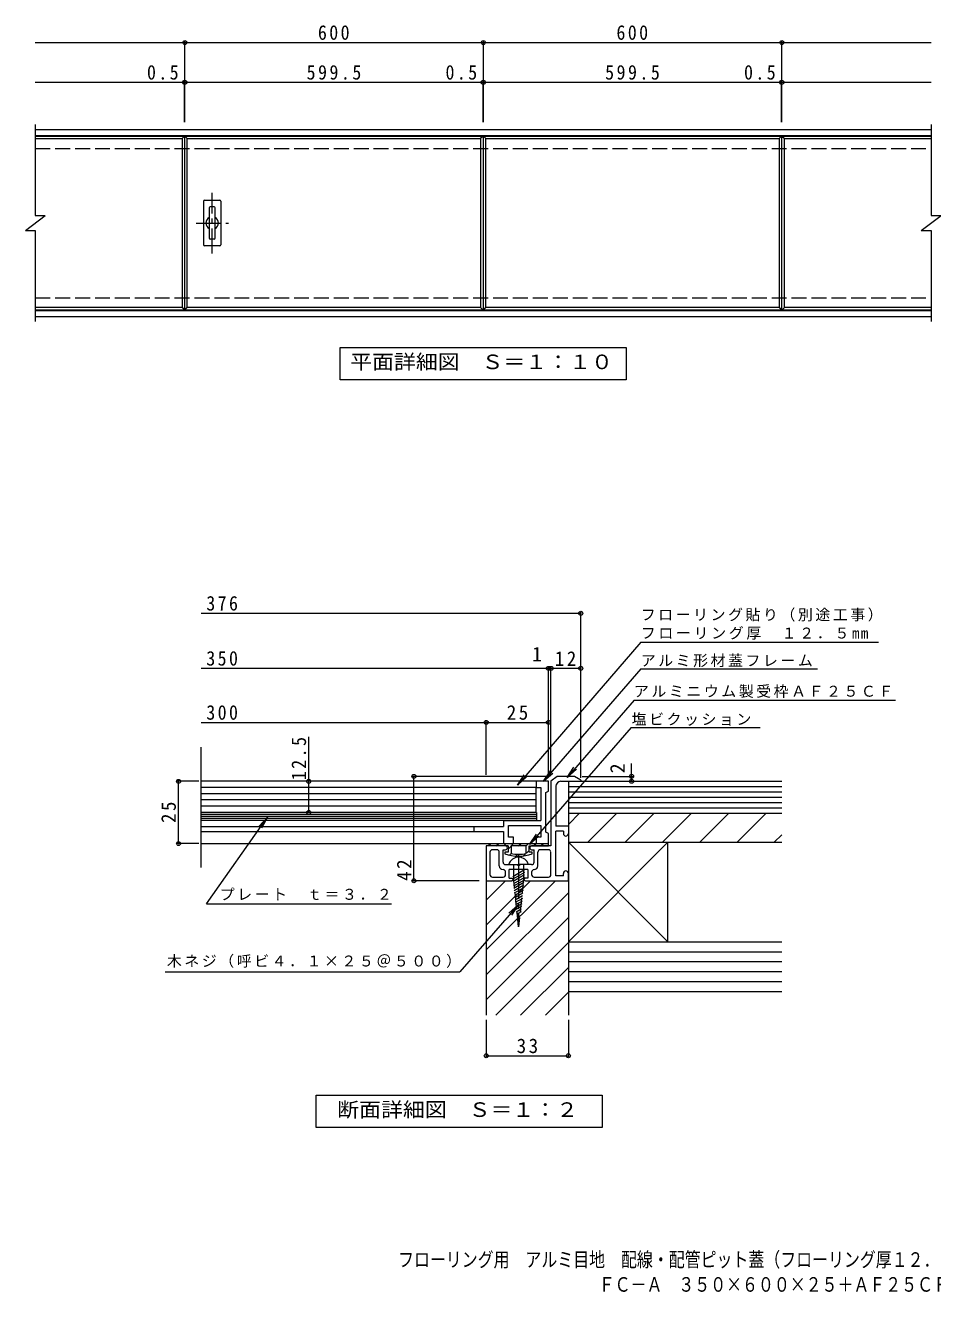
# Model space of a CAD drawing. Units: millimetres, scale not verified, with parts at other scales. Extents: x -1598 to 1548, y -1373 to 1196.
# Drawn here: x -1598 to 225, y -1373 to 1176 of the extents above; entities that cross this region are included whole.
import ezdxf
from ezdxf.enums import TextEntityAlignment as Align

# ---------------------------------------------------------------- set-up
doc = ezdxf.new("R2010")
doc.units = ezdxf.units.MM
doc.header["$LTSCALE"] = 10
doc.header["$PDMODE"] = 32
doc.header["$PDSIZE"] = 8
for name, pattern in [('CHAIN1', [8, 5, -1, 1, -1]), ('CHAIN2', [12, 9, -1, 1, -1]), ('DASHED3', [4, 3, -1])]:
    doc.linetypes.add(name, pattern=pattern)
for name, color, linetype, lineweight in [('C-1', 2, 'Continuous', 9), ('C-2', 3, 'Continuous', 9), ('C-4', 7, 'Continuous', 9), ('C-5', 7, 'Continuous', 9), ('C-A', 3, 'Continuous', 9), ('D-1', 2, 'Continuous', 9), ('D-2', 3, 'Continuous', 9), ('D-4', 7, 'Continuous', 9), ('D-5', 7, 'Continuous', 9), ('D-6', 6, 'Continuous', 9), ('D-9', 3, 'Continuous', 9), ('D-A', 2, 'Continuous', 9)]:
    doc.layers.add(name, color=color, linetype=linetype, lineweight=lineweight)
doc.layers.add('F-5_F-5ﾚｲﾔ', color=2, linetype='Continuous')
doc.styles.add('ＭＳ ゴシック', font='')
doc.styles.get('ＭＳ ゴシック').set_extended_font_data('MS Gothic')

msp = doc.modelspace()

# ---------------------------------------------------------------- linework, layer by layer
at = {"layer": 'C-1'}
for p, q in [((-1578, 967.05), (222.5, 967.05)), ((-1578, 955.05), (222.5, 955.05)), ((-1578, 603.05), (222.5, 603.05)), ((-1578, 591.05), (222.5, 591.05))]:
    msp.add_line(p, q, dxfattribs=at)
at = {"layer": 'C-1', "linetype": 'DASHED3'}
for p, q in [((-1578, 929.05), (222.5, 929.05)), ((-1578, 629.05), (222.5, 629.05))]:
    msp.add_line(p, q, dxfattribs=at)
at = {"layer": 'C-2'}
for p, q in [((-1578, 977.05), (-1578, 794.05)), ((222.5, 977.05), (222.5, 794.05)), ((-1578, 954.05), (-1278, 954.05)), ((-1578, 949.05), (-1283, 949.05)), ((-1278, 954.05), (-1283, 949.05)), ((-1283, 949.05), (-1283, 609.05)), ((-1278, 954.05), (-1278, 604.05)), ((-1277.5, 954.05), (-1272.5, 949.05)), ((-678, 954.05), (-683, 949.05)), ((-677.5, 954.05), (-672.5, 949.05)), ((-78, 954.05), (-83, 949.05)), ((-77.5, 604.05), (-77.5, 954.05)), ((-77.5, 954.05), (-72.5, 949.05)), ((-77.5, 954.05), (222.5, 954.05)), ((-72.5, 609.05), (-72.5, 949.05)), ((-72.5, 949.05), (222.5, 949.05)), ((-1598, 764.05), (-1558, 794.05)), ((-1578, 794.05), (-1558, 794.05)), ((202.5, 764.05), (242.5, 794.05)), ((222.5, 794.05), (242.5, 794.05)), ((-1598, 764.05), (-1578, 764.05)), ((-1578, 764.05), (-1578, 581.05)), ((202.5, 764.05), (222.5, 764.05)), ((222.5, 764.05), (222.5, 581.05)), ((-1283, 609.05), (-1578, 609.05)), ((-1278, 604.05), (-1578, 604.05)), ((-1283, 609.05), (-1278, 604.05)), ((-1277.5, 604.05), (-1272.5, 609.05)), ((-678, 604.05), (-1277.5, 604.05)), ((-683, 609.05), (-1272.5, 609.05)), ((-683, 609.05), (-678, 604.05)), ((-677.5, 604.05), (-672.5, 609.05)), ((-78, 604.05), (-677.5, 604.05)), ((-83, 609.05), (-672.5, 609.05)), ((-83, 609.05), (-78, 604.05)), ((-77.5, 604.05), (-72.5, 609.05)), ((222.5, 604.05), (-77.5, 604.05)), ((222.5, 609.05), (-72.5, 609.05))]:
    msp.add_line(p, q, dxfattribs=at)
for points in [[(-1277.5, 604.05), (-1277.5, 954.05), (-678, 954.05), (-678, 604.05)], [(-1272.5, 609.05), (-1272.5, 949.05), (-683, 949.05), (-683, 609.05)], [(-677.5, 604.05), (-677.5, 954.05), (-78, 954.05), (-78, 604.05)], [(-672.5, 609.05), (-672.5, 949.05), (-83, 949.05), (-83, 609.05)]]:
    msp.add_lwpolyline(points, dxfattribs=at)
at = {"layer": 'C-4'}
for p, q in [((-1578, 1142.05), (222.5, 1142.05)), ((-1277.5, 982.05), (-1277.5, 1145.05)), ((-677.5, 982.05), (-677.5, 1145.05)), ((-77.5, 982.05), (-77.5, 1145.05)), ((-1578, 1062.05), (222.5, 1062.05)), ((-1278, 982.05), (-1278, 1065.05)), ((-678, 982.05), (-678, 1065.05)), ((-78, 982.05), (-78, 1065.05))]:
    msp.add_line(p, q, dxfattribs=at)
for p in [(-1277.5, 1142.05), (-677.5, 1142.05), (-77.5, 1142.05), (-1278, 1062.05), (-1277.5, 1062.05), (-678, 1062.05), (-677.5, 1062.05), (-78, 1062.05), (-77.5, 1062.05)]:
    msp.add_point(p, dxfattribs=at)
at = {"layer": 'C-5'}
msp.add_lwpolyline([(-965.25, 464.05), (-965.25, 529.05), (-390.25, 529.05), (-390.25, 464.05)], close=True, dxfattribs=at)
at = {"layer": 'C-A'}
for p, q in [((-1240, 823.05), (-1240, 735.05)), ((-1238, 825.05), (-1207, 825.05)), ((-1205, 823.05), (-1205, 735.05)), ((-1228.6, 809.45), (-1228.6, 748.65)), ((-1218.6, 811.65), (-1226.4, 811.65)), ((-1216.4, 748.65), (-1216.4, 809.45)), ((-1218.6, 746.45), (-1226.4, 746.45)), ((-1207, 733.05), (-1238, 733.05))]:
    msp.add_line(p, q, dxfattribs=at)
at = {"layer": 'C-A', "linetype": 'CHAIN1'}
for p, q in [((-1222.5, 718.05), (-1222.5, 840.05)), ((-1255, 779.05), (-1190, 779.05))]:
    msp.add_line(p, q, dxfattribs=at)
at = {"layer": 'C-A'}
for centre, radius, start, end in [((-1238, 823.05), 2, 90, 180), ((-1207, 823.05), 2, 0, 90), ((-1226.4, 809.45), 2.2, 90, 180), ((-1218.6, 809.45), 2.2, 0, 90), ((-1222.5, 779.05), 12.5, 119.20927, 240.79073), ((-1222.5, 779.05), 12.5, 299.20914, 60.79086), ((-1226.4, 748.65), 2.2, 180, 270), ((-1218.6, 748.65), 2.2, 270, 0), ((-1238, 735.05), 2, 180, 270), ((-1207, 735.05), 2, 270, 0)]:
    msp.add_arc(centre, radius, start, end, dxfattribs=at)
at = {"layer": 'D-1'}
for p, q in [((-529.19, -333.25), (-541.68, -343.25)), ((-541.68, -343.25), (-541.68, -473.25)), ((-531.68, -353.25), (-531.68, -433.25)), ((-494.18, -333.25), (-529.19, -333.25)), ((-521.69, -343.25), (-481.68, -343.25)), ((-481.68, -340.75), (-494.18, -333.25)), ((-481.68, -340.75), (-481.68, -343.25)), ((-506.68, -433.25), (-531.68, -433.25)), ((-506.68, -433.25), (-506.68, -448.25)), ((-531.68, -533.25), (-531.68, -443.25)), ((-516.68, -443.25), (-531.68, -443.25)), ((-516.68, -443.25), (-516.68, -448.25)), ((-671.69, -473.25), (-671.69, -543.25)), ((-632.94, -473.25), (-671.69, -473.25)), ((-650.43, -480.75), (-659.19, -480.75)), ((-637.93, -480.75), (-632.94, -480.75)), ((-637.93, -505.75), (-637.93, -480.75)), ((-541.68, -473.25), (-580.43, -473.25)), ((-580.43, -480.75), (-575.43, -480.75)), ((-575.43, -505.75), (-575.43, -480.75)), ((-546.69, -480.75), (-562.93, -480.75)), ((-664.18, -485.75), (-664.18, -530.75)), ((-645.43, -513.25), (-645.43, -485.75)), ((-567.93, -513.25), (-567.93, -485.75)), ((-541.68, -530.75), (-541.68, -485.75)), ((-632.94, -510.75), (-608.18, -510.75)), ((-632.94, -530.75), (-632.94, -525.75)), ((-587.94, -520.75), (-625.43, -520.75)), ((-625.43, -538.25), (-625.43, -520.75)), ((-608.18, -512.25), (-608.18, -510.75)), ((-605.19, -512.25), (-608.18, -512.25)), ((-605.19, -510.75), (-605.19, -512.25)), ((-580.43, -510.75), (-605.19, -510.75)), ((-587.94, -520.75), (-587.94, -538.25)), ((-580.43, -525.75), (-580.43, -530.75)), ((-516.68, -533.25), (-531.68, -533.25)), ((-516.68, -533.25), (-516.68, -528.25)), ((-506.68, -543.25), (-506.68, -528.25)), ((-671.69, -543.25), (-620.44, -543.25)), ((-659.19, -535.75), (-637.93, -535.75)), ((-625.43, -538.25), (-620.44, -538.25)), ((-587.94, -538.25), (-592.93, -538.25)), ((-592.93, -543.25), (-506.68, -543.25)), ((-575.43, -535.75), (-546.69, -535.75))]:
    msp.add_line(p, q, dxfattribs=at)
for centre, radius, start, end in [((-521.69, -353.25), 10, 90, 180), ((-511.68, -448.25), 5, 180, 0), ((-659.19, -485.75), 5, 90, 180), ((-650.43, -485.75), 5, 0, 90), ((-632.94, -477), 3.75, 270, 90), ((-580.43, -477), 3.75, 90, 270), ((-562.93, -485.75), 5, 90, 180), ((-546.69, -485.75), 5, 7.01646, 90), ((-632.94, -505.75), 5, 180, 270), ((-580.43, -505.75), 5, 270, 0), ((-659.19, -530.75), 5, 180, 270), ((-637.93, -513.25), 7.5, 180, 270), ((-637.93, -525.75), 5, 0, 90), ((-637.93, -530.75), 5, 270, 0), ((-575.44, -525.75), 5, 90, 180), ((-575.43, -530.75), 5, 180, 270), ((-575.43, -513.25), 7.5, 270, 0), ((-546.69, -530.75), 5, 270, 0), ((-511.68, -528.25), 5, 0, 180), ((-620.44, -540.75), 2.5, 270, 90), ((-592.93, -540.75), 2.5, 90, 270)]:
    msp.add_arc(centre, radius, start, end, dxfattribs=at)
at = {"layer": 'D-2'}
for p, q in [((-1244.35, -516.33), (-1244.35, -274.55)), ((-546.69, -343.25), (-1244.35, -343.25)), ((-571.69, -343.25), (-571.69, -355.75)), ((-571.69, -355.75), (-561.68, -355.75)), ((-571.69, -405.75), (-571.69, -355.75)), ((-561.68, -355.75), (-561.68, -421.75)), ((-546.69, -363.25), (-546.69, -343.25)), ((-551.69, -365.75), (-546.69, -363.25)), ((-551.69, -445.75), (-551.69, -365.75)), ((-636.69, -421.75), (-636.69, -434.25)), ((-636.69, -421.75), (-561.68, -421.75)), ((-626.69, -431.75), (-561.68, -431.75)), ((-626.69, -455.75), (-626.69, -431.75)), ((-561.68, -431.75), (-561.68, -455.75)), ((-1244.35, -434.25), (-636.69, -434.25)), ((-1244.35, -444.25), (-636.69, -444.25)), ((-696.69, -434.25), (-696.69, -444.25)), ((-636.69, -444.25), (-636.69, -468.25)), ((-616.68, -455.75), (-626.69, -455.75)), ((-616.68, -468.25), (-616.68, -455.75)), ((-571.69, -455.75), (-571.69, -468.25)), ((-561.68, -455.75), (-571.69, -455.75)), ((-546.69, -448.25), (-551.69, -445.75)), ((-546.69, -468.25), (-546.69, -448.25)), ((-1244.35, -468.25), (-546.69, -468.25))]:
    msp.add_line(p, q, dxfattribs=at)
at = {"layer": 'D-2', "color": 4}
for p, q in [((-570.44, -405.75), (-1244.35, -405.75)), ((-570.44, -409.75), (-1244.35, -409.75)), ((-570.44, -413.75), (-1244.35, -413.75)), ((-570.44, -417.75), (-1244.35, -417.75))]:
    msp.add_line(p, q, dxfattribs=at)
msp.add_lwpolyline([(-570.44, -405.75), (-570.44, -421.75), (-1244.35, -421.75)], dxfattribs=at)
at = {"layer": 'D-4'}
for p, q in [((-1244.35, -5.38), (-481.68, -5.38)), ((-481.68, -336.23), (-481.68, -2.38)), ((-1244.35, -116.08), (-481.68, -116.08)), ((-546.69, -330.29), (-546.69, -113.08)), ((-541.68, -330.29), (-541.68, -113.08)), ((-1244.35, -224.83), (-671.69, -224.83)), ((-671.69, -330.29), (-671.69, -221.83)), ((-671.69, -224.83), (-546.69, -224.83)), ((-1028.41, -405.75), (-1028.41, -253.7)), ((-379.6, -343.25), (-379.6, -307.07)), ((-1249.13, -343.25), (-1293.19, -343.25)), ((-1290.19, -468.25), (-1290.19, -343.25)), ((-545.15, -333.25), (-820.17, -333.25)), ((-817.17, -543.25), (-817.17, -333.25)), ((-479.18, -333.25), (-376.6, -333.25)), ((-1249.13, -468.25), (-1293.19, -468.25)), ((-686.07, -543.25), (-820.17, -543.25)), ((-671.69, -822.85), (-671.69, -898.09)), ((-506.68, -822.85), (-506.68, -898.09)), ((-671.69, -895.09), (-506.68, -895.09))]:
    msp.add_line(p, q, dxfattribs=at)
for p in [(-481.68, -5.38), (-546.69, -116.08), (-541.68, -116.08), (-481.68, -116.08), (-671.69, -224.83), (-546.69, -224.83), (-817.17, -333.25), (-379.6, -333.25), (-1290.19, -343.25), (-1028.41, -343.25), (-379.6, -343.25), (-1028.41, -405.75), (-1290.19, -468.25), (-817.17, -543.25), (-671.69, -895.09), (-506.68, -895.09)]:
    msp.add_point(p, dxfattribs=at)
at = {"layer": 'D-5'}
for p, q in [((-361.17, -63.52), (-609.19, -350.76)), ((-361.17, -63.52), (116.41, -63.52)), ((-361.17, -117), (-556.52, -343.25)), ((-361.17, -117), (-6.06, -117)), ((-374.41, -180.34), (-509.31, -335.33)), ((-374.41, -180.34), (151.15, -180.34)), ((-380.25, -235.2), (-584.82, -470.24)), ((-380.25, -235.2), (-120.87, -235.2)), ((-609.19, -350.76), (-595.46, -329.87)), ((-556.52, -343.25), (-542.79, -322.36)), ((-556.52, -343.25), (-537.85, -326.62)), ((-509.31, -335.33), (-495.5, -314.49)), ((-509.31, -335.33), (-490.58, -318.78)), ((-609.19, -350.76), (-590.52, -334.13)), ((-1234.22, -589.35), (-1111.58, -415.57)), ((-1111.58, -415.57), (-1128.53, -433.94)), ((-1111.58, -415.57), (-1123.2, -437.71)), ((-584.82, -470.24), (-571.01, -449.4)), ((-584.82, -470.24), (-566.09, -453.69)), ((-1234.22, -589.35), (-861.8, -589.35)), ((-607.45, -591.5), (-724.87, -726.41)), ((-607.45, -591.5), (-626.18, -608.05)), ((-607.45, -591.5), (-621.26, -612.33)), ((-1316.99, -726.41), (-724.87, -726.41))]:
    msp.add_line(p, q, dxfattribs=at)
at = {"layer": 'D-5', "color": 2}
for p, q in [((-1013.68, -1039.19), (-1013.68, -974.19)), ((-1013.68, -974.19), (-438.68, -974.19))]:
    msp.add_line(p, q, dxfattribs=at)
msp.add_lwpolyline([(-438.68, -974.19), (-438.68, -1039.19), (-1013.68, -1039.19)], dxfattribs=at)
at = {"layer": 'D-6'}
for p, q in [((-506.69, -353.95), (-77.93, -353.95)), ((-506.68, -343.25), (-77.93, -343.25)), ((-506.68, -343.25), (-506.68, -813.25)), ((-506.69, -364.65), (-77.93, -364.65)), ((-506.69, -375.35), (-77.93, -375.35)), ((-506.69, -386.05), (-77.93, -386.05)), ((-506.69, -396.75), (-77.93, -396.75)), ((-506.69, -407.45), (-77.93, -407.45)), ((-506.68, -429.72), (-484.42, -407.45)), ((-467.71, -465.75), (-409.42, -407.45)), ((-392.71, -465.75), (-334.41, -407.45)), ((-317.71, -465.75), (-259.41, -407.45)), ((-242.71, -465.75), (-184.41, -407.45)), ((-167.71, -465.75), (-109.41, -407.45)), ((-92.71, -465.75), (-77.93, -450.97)), ((-506.68, -465.75), (-306.69, -665.75)), ((-506.68, -665.75), (-306.69, -465.75)), ((-506.68, -465.75), (-77.93, -465.75)), ((-306.69, -665.75), (-306.69, -465.75)), ((-671.69, -543.25), (-671.69, -813.25)), ((-632.72, -543.25), (-671.69, -582.21)), ((-582.72, -543.25), (-671.69, -632.21)), ((-532.72, -543.25), (-671.69, -682.21)), ((-506.68, -567.21), (-671.69, -732.21)), ((-506.68, -617.21), (-671.69, -782.21)), ((-506.68, -667.21), (-652.72, -813.25)), ((-506.68, -665.75), (-77.93, -665.75)), ((-506.68, -685.75), (-77.93, -685.75)), ((-506.68, -705.75), (-77.93, -705.75)), ((-506.68, -717.21), (-602.72, -813.25)), ((-506.68, -725.75), (-77.93, -725.75)), ((-506.68, -745.75), (-77.93, -745.75)), ((-506.68, -767.21), (-552.72, -813.25)), ((-506.68, -765.75), (-77.93, -765.75))]:
    msp.add_line(p, q, dxfattribs=at)
at = {"layer": 'D-9', "color": 4}
for p, q in [((-666.68, -473.25), (-661.68, -468.25)), ((-666.68, -468.25), (-666.68, -473.25)), ((-666.68, -468.25), (-546.69, -468.25)), ((-627.94, -473.25), (-666.68, -473.25)), ((-651.68, -473.25), (-646.69, -468.25)), ((-636.68, -473.25), (-631.68, -468.25)), ((-627.94, -479.5), (-616.68, -468.25)), ((-621.69, -473.25), (-621.69, -488.25)), ((-606.68, -473.25), (-601.68, -468.25)), ((-596.7, -493.26), (-585.43, -482)), ((-591.68, -473.25), (-586.68, -468.25)), ((-585.43, -473.25), (-546.69, -473.25)), ((-576.69, -473.25), (-571.69, -468.25)), ((-561.68, -473.25), (-556.68, -468.25)), ((-546.69, -473.25), (-546.69, -468.25)), ((-625.09, -491.65), (-621.69, -488.25)), ((-612.16, -493.72), (-608.26, -489.82))]:
    msp.add_line(p, q, dxfattribs=at)
at = {"layer": 'D-9', "linetype": 'CHAIN2'}
msp.add_line((-606.69, -489.47), (-606.69, -635.75), dxfattribs=at)
at = {"layer": 'D-9'}
for p, q in [((-594.96, -521.41), (-618.42, -534.96)), ((-594.96, -526.41), (-618.28, -539.88)), ((-594.96, -531.41), (-617.72, -544.56)), ((-594.96, -536.41), (-617.24, -549.28)), ((-595.36, -541.65), (-616.76, -554)), ((-595.9, -546.96), (-616.28, -558.73)), ((-596.44, -552.27), (-615.8, -563.45)), ((-596.98, -557.58), (-615.32, -568.17)), ((-597.52, -562.9), (-614.84, -572.9)), ((-598.06, -568.21), (-614.36, -577.62)), ((-598.6, -573.52), (-613.88, -582.34)), ((-599.14, -578.83), (-613.4, -587.06)), ((-599.68, -584.14), (-612.92, -591.79)), ((-600.22, -589.45), (-612.44, -596.51)), ((-600.76, -594.77), (-611.96, -601.23)), ((-601.3, -600.08), (-611.48, -605.95)), ((-601.84, -605.39), (-611, -610.68))]:
    msp.add_line(p, q, dxfattribs=at)
at = {"layer": 'D-9', "linetype": 'DASHED3'}
for p, q in [((-616.69, -510.75), (-616.69, -537.41)), ((-596.69, -510.75), (-596.69, -537.41)), ((-606.69, -635.75), (-616.69, -537.41)), ((-596.69, -537.41), (-606.69, -635.75))]:
    msp.add_line(p, q, dxfattribs=at)
at = {"layer": 'D-9', "color": 4}
for points in [[(-627.94, -473.25), (-627.94, -485.75), (-634.18, -485.75), (-634.18, -488.75)], [(-591.68, -488.25), (-591.68, -473.25), (-621.69, -473.25)], [(-579.18, -488.75), (-579.18, -485.75), (-585.43, -485.75), (-585.43, -473.25)]]:
    msp.add_lwpolyline(points, dxfattribs=at)
for radius, start, end in [(75.67, 248.69067, 291.30931), (71.59, 257.90526, 282.09473)]:
    msp.add_arc((-606.68, -418.25), radius, start, end, dxfattribs=at)
at = {"layer": 'D-9'}
msp.add_arc((-606.69, -516.58), 20.83, 16.25786, 163.74213, dxfattribs=at)
at = {"layer": 'D-A'}
for p, q in [((-571.69, -355.75), (-1244.35, -355.75)), ((-571.69, -368.25), (-1244.35, -368.25)), ((-571.69, -380.75), (-1244.35, -380.75)), ((-571.69, -393.25), (-1244.35, -393.25))]:
    msp.add_line(p, q, dxfattribs=at)

# ---------------------------------------------------------------- texts
at = {"layer": 'C-4', "color": 2, "char_height": 29.33, "attachment_point": 7, "style": 'ＭＳ ゴシック'}
for s, insert in [('\\T1.27;\\W0.9;600', (-1010, 1147.05)), ('\\T1.27;\\W0.9;600', (-410, 1147.05)), ('\\T1.27;\\W0.9;0.5', (-1353.58, 1067.05)), ('\\T1.28;\\W0.9;599.5', (-1032.75, 1067.05)), ('\\T1.27;\\W0.9;0.5', (-753.58, 1067.05)), ('\\T1.28;\\W0.9;599.5', (-432.75, 1067.05)), ('\\T1.27;\\W0.9;0.5', (-153.58, 1067.05))]:
    msp.add_mtext(s, dxfattribs=dict(at, insert=insert))
at = {"layer": 'C-5', "color": 2, "style": 'ＭＳ ゴシック', "width": 1.1}
msp.add_text('平面詳細図\u3000Ｓ＝１：１０', height=29.33, dxfattribs=at).set_placement((-945.25, 476.55), align=Align.BOTTOM_LEFT)
at = {"layer": 'D-4', "color": 2, "style": 'ＭＳ ゴシック'}
msp.add_text('1', height=29.33, dxfattribs=at).set_placement((-579.63, -111.08), align=Align.BOTTOM_LEFT)
msp.add_text('2', height=29.33, rotation=90, dxfattribs=at).set_placement((-384.6, -327.07), align=Align.BOTTOM_LEFT)
at = {"layer": 'D-4', "color": 2, "char_height": 29.33, "attachment_point": 7, "style": 'ＭＳ ゴシック'}
for s, insert in [('\\T1.27;\\W0.9;376', (-1234.35, -0.33)), ('\\T1.27;\\W0.9;350', (-1234.35, -111.03)), ('\\T1.27;\\W0.95;12', (-533.85, -111.08)), ('\\T1.27;\\W0.9;300', (-1234.35, -219.83)), ('\\T1.27;\\W0.95;25', (-630.44, -219.83)), ('\\T1.27;\\W0.95;33', (-610.44, -890.09))]:
    msp.add_mtext(s, dxfattribs=dict(at, insert=insert))
at = {"layer": 'D-4', "color": 2, "char_height": 29.33, "attachment_point": 7, "rotation": 90, "style": 'ＭＳ ゴシック'}
for s, insert in [('\\T1.28;\\W0.9;12.5', (-1033.41, -341.02)), ('\\T1.27;\\W0.95;25', (-1295.19, -427)), ('\\T1.27;\\W0.95;42', (-822.17, -543.25))]:
    msp.add_mtext(s, dxfattribs=dict(at, insert=insert))
at = {"layer": 'D-5', "color": 2, "style": 'ＭＳ ゴシック', "width": 1.1}
msp.add_text('断面詳細図\u3000Ｓ＝１：２', height=29.33, dxfattribs=at).set_placement((-971.18, -1026.69), align=Align.BOTTOM_LEFT)
at = {"layer": 'D-5', "char_height": 21.99, "attachment_point": 7, "style": 'ＭＳ ゴシック'}
for s, insert in [('\\T1.17;フローリング貼り（別途工事）', (-361.17, -22.08)), ('\\T1.18;フローリング厚\u3000１２．５mm', (-361.17, -58.58)), ('\\T1.17;アルミ形材蓋フレーム', (-361.17, -113.94)), ('\\T1.17;アルミニウム製受枠ＡＦ２５ＣＦ', (-374.77, -175.58)), ('\\T1.17;塩ビクッション', (-379.42, -231.68)), ('\\T1.17;プレート\u3000ｔ＝３．２', (-1207.23, -582.47)), ('\\T1.17;木ネジ（呼ビ４．１×２５＠５００）', (-1313.6, -718.35))]:
    msp.add_mtext(s, dxfattribs=dict(at, insert=insert))
at = {"layer": 'F-5_F-5ﾚｲﾔ', "style": 'ＭＳ ゴシック', "width": 0.8}
for s, p in [('\u3000フローリング用\u3000アルミ目地\u3000配線・配管ピット蓋（フローリング厚１２．５ｍｍ）', (-880.95, -1328.11)), ('ＦＣ－Ａ\u3000３５０×６００×２５＋ＡＦ２５ＣＦ（木付け用）', (-445.59, -1378.11))]:
    msp.add_text(s, height=29.33, dxfattribs=at).set_placement(p, align=Align.BOTTOM_LEFT)

doc.saveas('drawing.dxf')
